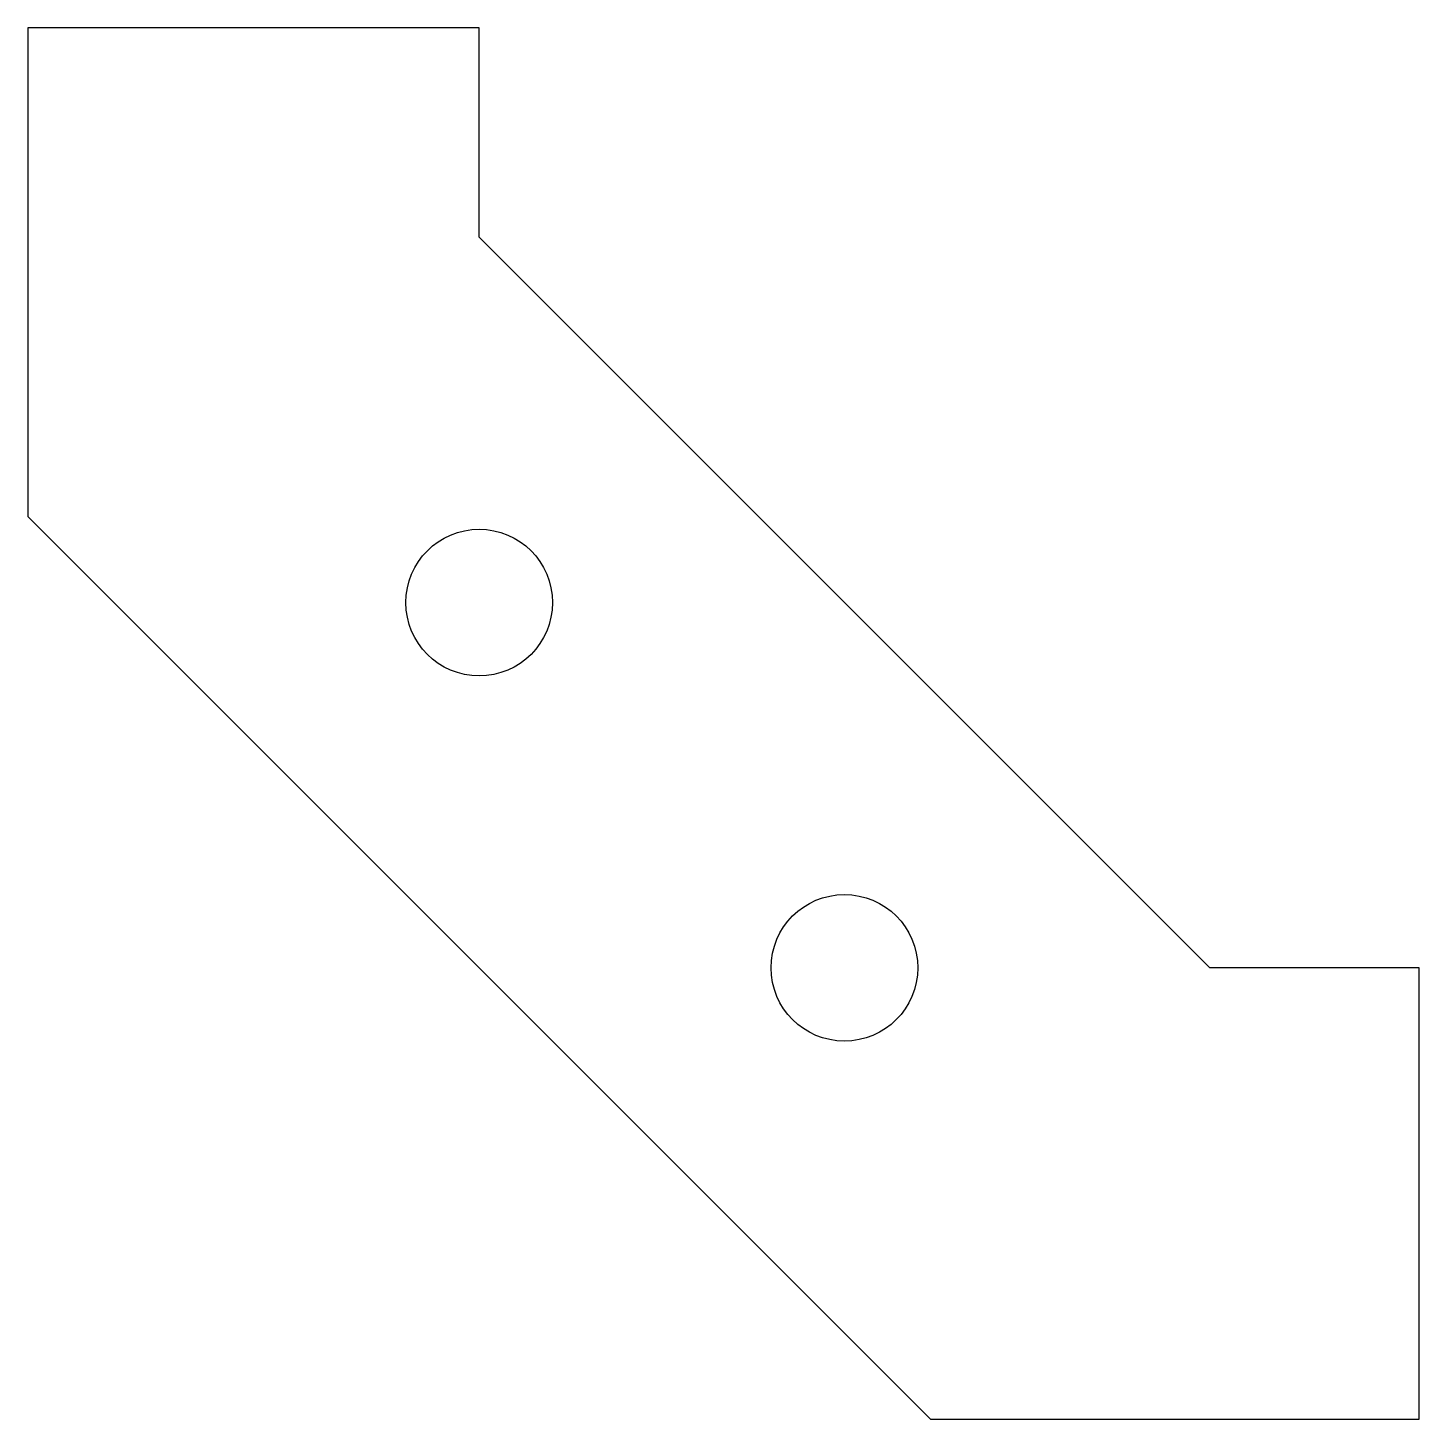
# Model space of a CAD drawing. Header units: millimetres. Extents: x -45.4 to 54.2, y -45.4 to 54.2.
import ezdxf

# ---------------------------------------------------------------- set-up
doc = ezdxf.new("R2010")
doc.units = ezdxf.units.MM

msp = doc.modelspace()

# ---------------------------------------------------------------- linework, layer by layer
at = {"color": 7, "linetype": 'Continuous', "lineweight": 25}
for p, q in [((-45.407, 54.244), (-45.407, 19.244)), ((-13.081, 54.244), (-45.407, 54.244)), ((-13.081, 39.244), (-13.081, 54.244)), ((39.244, -13.081), (-13.081, 39.244)), ((-45.407, 19.244), (19.244, -45.407)), ((54.244, -13.081), (39.244, -13.081)), ((54.244, -45.407), (54.244, -13.081)), ((19.244, -45.407), (54.244, -45.407))]:
    msp.add_line(p, q, dxfattribs=at)
for centre in [(-13.081, 13.081), (13.081, -13.081)]:
    msp.add_circle(centre, 5.25, dxfattribs=at)

doc.saveas('drawing.dxf')
